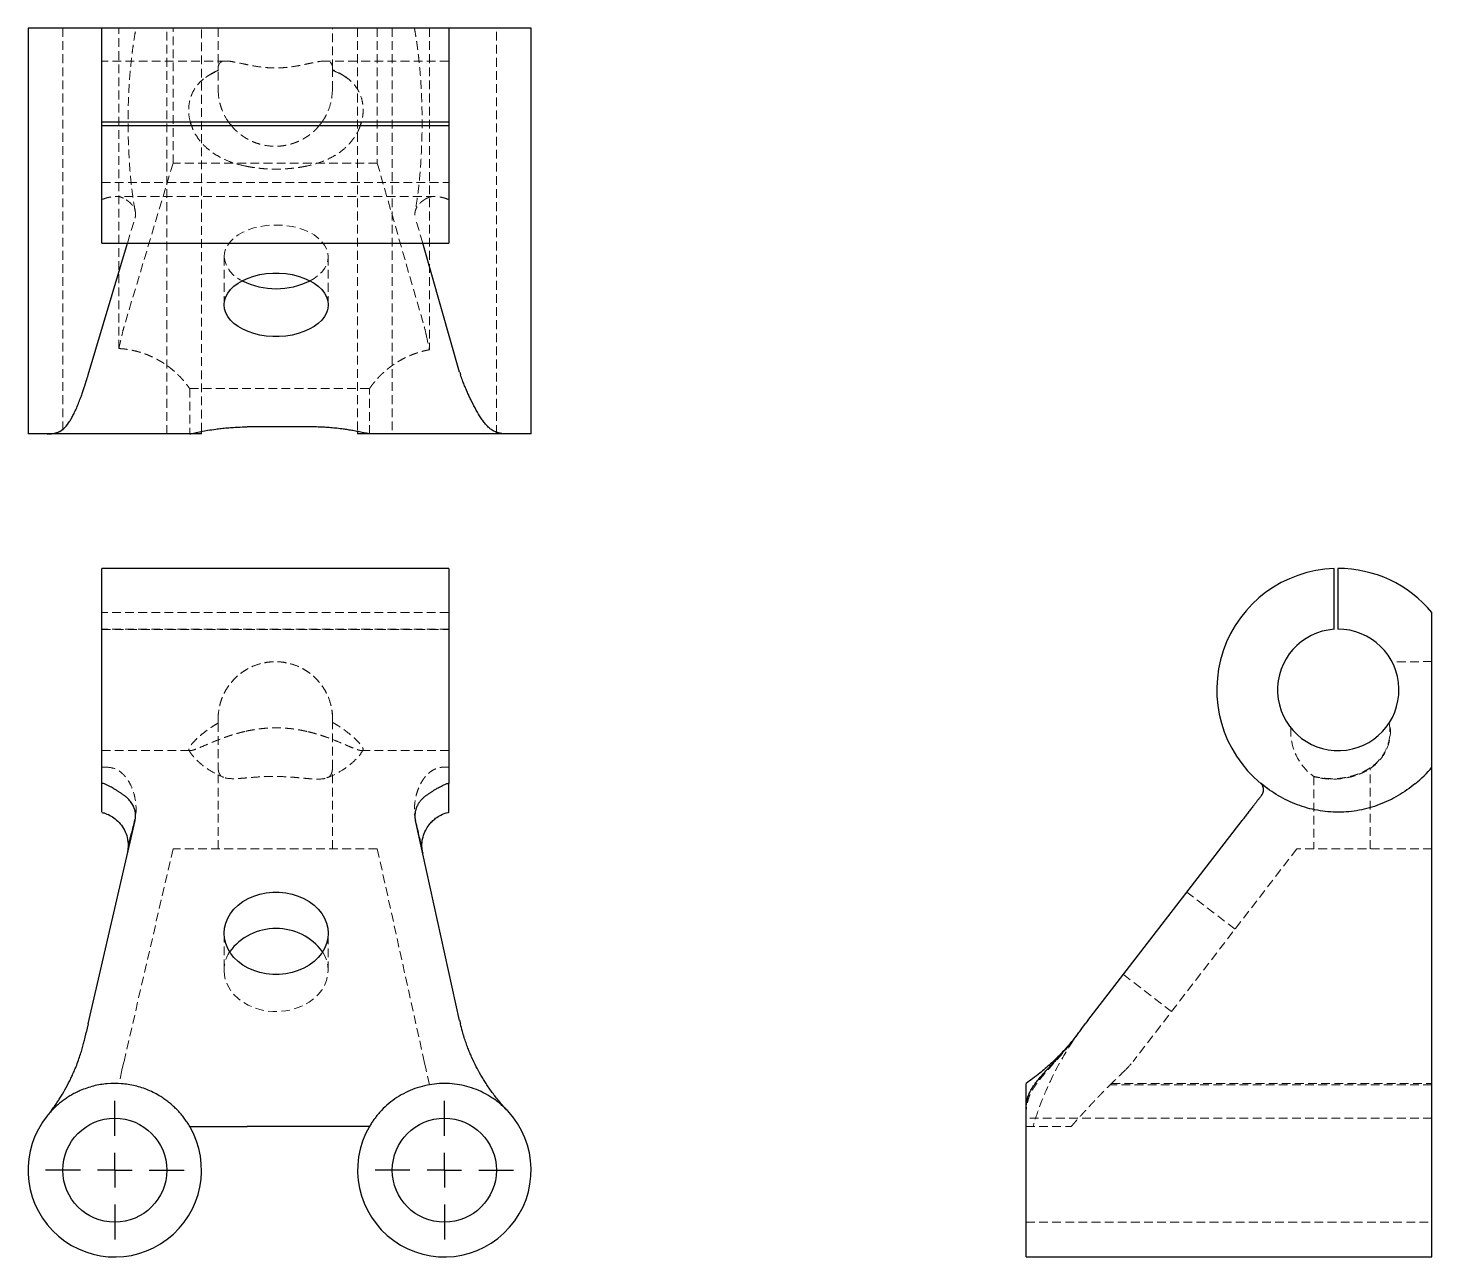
# Model space of a CAD drawing. Header units: millimetres. Extents: x 47 to 250, y 7 to 185.
import ezdxf

# ---------------------------------------------------------------- set-up
doc = ezdxf.new("R2010")
doc.units = ezdxf.units.MM
doc.linetypes.add('HIDDEN', pattern=[1.905, 1.27, -0.635])
doc.layers.add('10', color=7, linetype='Continuous')

# ---------------------------------------------------------------- blocks, each defined once
blk = doc.blocks.new('SW_CENTERMARKSYMBOL_0')
at = {"layer": '10', "color": 0}
for p, q in [((0, 5), (0, 10.06)), ((0, 0), (0, 2.5)), ((-5, 0), (-10.06, 0)), ((0, 0), (-2.5, 0)), ((0, 0), (0, -2.5)), ((0, 0), (2.5, 0)), ((5, 0), (10.06, 0)), ((0, -5), (0, -10.06))]:
    blk.add_line(p, q, dxfattribs=at)
blk = doc.blocks.new('SW_CENTERMARKSYMBOL_1')
at = {"layer": '10', "color": 0}
for p, q in [((0, 5), (0, 10.06)), ((0, 0), (0, 2.5)), ((-5, 0), (-10.06, 0)), ((0, 0), (-2.5, 0)), ((0, 0), (0, -2.5)), ((0, 0), (2.5, 0)), ((5, 0), (10.06, 0)), ((0, -5), (0, -10.06))]:
    blk.add_line(p, q, dxfattribs=at)

msp = doc.modelspace()

# ---------------------------------------------------------------- linework, layer by layer
at = {"color": 7, "linetype": 'Continuous', "lineweight": 25}
for p, q in [((46.58, 185.5), (46.58, 126.54)), ((49.38, 185.5), (46.58, 185.5)), ((54.81, 185.5), (49.38, 185.5)), ((57.29, 185.5), (54.81, 185.5)), ((57.29, 171.83), (57.29, 185.5)), ((107.68, 185.5), (57.29, 185.5)), ((107.68, 185.5), (107.68, 171.83)), ((109.27, 185.5), (107.68, 185.5)), ((116.2, 185.5), (109.27, 185.5)), ((119.65, 185.5), (116.2, 185.5)), ((119.65, 126.54), (119.65, 185.5)), ((107.68, 171.83), (57.29, 171.83)), ((57.29, 171.32), (57.29, 171.83)), ((107.68, 171.32), (57.29, 171.32)), ((57.29, 154.25), (57.29, 171.32)), ((70.34, 171.32), (70.17, 171.83)), ((94.99, 171.83), (94.83, 171.32)), ((107.68, 171.83), (107.68, 171.32)), ((107.68, 171.32), (107.68, 154.25)), ((55.31, 135.15), (61.02, 154.25)), ((57.29, 154.25), (107.68, 154.25)), ((109.27, 135.51), (103.9, 154.25)), ((54.81, 133.55), (55.03, 134.23)), ((49.38, 126.54), (46.58, 126.54)), ((71.78, 126.54), (70.06, 126.54)), ((71.78, 126.54), (71.78, 126.89)), ((87.8, 127.56), (78.43, 127.56)), ((94.45, 126.89), (94.45, 126.54)), ((96.18, 126.54), (94.45, 126.54)), ((119.65, 126.54), (116.2, 126.54)), ((107.68, 107), (57.29, 107)), ((107.68, 107), (57.29, 107)), ((57.29, 106.99), (57.29, 107)), ((57.29, 107), (57.29, 107)), ((57.29, 75.76), (57.29, 106.99)), ((107.68, 106.99), (57.29, 106.99)), ((107.68, 107), (107.68, 106.99)), ((107.68, 107), (107.68, 107)), ((236.32, 98.16), (236.32, 106.99)), ((236.83, 107), (236.83, 98.18)), ((250.5, 78.14), (250.5, 100.59)), ((55.31, 40.84), (62.12, 70.38)), ((109.27, 41.32), (102.84, 70.4)), ((200.51, 41.32), (222.94, 70.4)), ((250.5, 41.32), (250.5, 70.14)), ((103.79, 66.26), (103.79, 66.25)), ((55.31, 40.84), (55.03, 39.61)), ((200.51, 41.32), (200.15, 40.84)), ((250.5, 28.25), (250.5, 41.32)), ((54.81, 38.68), (55.03, 39.61)), ((191.54, 7), (191.54, 28.25)), ((250.5, 7), (250.5, 28.25)), ((87.8, 25.96), (78.43, 25.96)), ((191.54, 7), (250.5, 7))]:
    msp.add_line(p, q, dxfattribs=at)
at = {"color": 7, "linetype": 'HIDDEN', "lineweight": 18}
for p, q in [((51.62, 185.5), (51.62, 126.54)), ((59.78, 138.94), (59.78, 185.5)), ((66.74, 126.54), (66.74, 185.5)), ((67.64, 165.88), (67.64, 185.5)), ((71.78, 126.89), (71.78, 185.5)), ((74.19, 185.5), (74.19, 179.64)), ((90.82, 179.64), (90.82, 185.5)), ((94.45, 185.5), (94.45, 126.89)), ((97.31, 185.5), (97.31, 165.88)), ((99.49, 185.5), (99.49, 126.54)), ((104.88, 185.5), (104.88, 138.77)), ((114.61, 126.54), (114.61, 185.5)), ((75.35, 180.71), (57.29, 180.71)), ((74.19, 179.28), (74.19, 179.64)), ((107.68, 180.71), (89.63, 180.71)), ((90.82, 179.64), (90.82, 179.34)), ((67.64, 165.88), (60.52, 142.1)), ((97.31, 165.88), (67.64, 165.88)), ((78.16, 165.47), (78.35, 165.42)), ((86.81, 165.42), (87.06, 165.48)), ((97.31, 165.88), (104.13, 142.1)), ((57.29, 163.07), (107.68, 163.07)), ((105.66, 161.04), (59.29, 161.04)), ((61.02, 154.25), (62.12, 157.91)), ((103.9, 154.25), (102.84, 157.94)), ((75.05, 152.28), (75.05, 145.3)), ((90.17, 145.3), (90.17, 152.28)), ((70.06, 133.12), (70.06, 126.54)), ((70.06, 133.12), (96.18, 133.12)), ((96.18, 126.54), (96.18, 133.12)), ((107.68, 100.59), (57.29, 100.59)), ((107.68, 98.18), (57.29, 98.18)), ((107.68, 98.18), (57.29, 98.18)), ((57.29, 98.16), (107.68, 98.16)), ((250.5, 93.47), (244.71, 93.45)), ((74.19, 84.55), (74.19, 85.16)), ((90.82, 85.16), (90.82, 84.64)), ((57.29, 80.55), (70.15, 80.55)), ((95.01, 80.55), (107.68, 80.55)), ((57.29, 78.14), (58, 78.14)), ((74.19, 66.27), (74.19, 78.03)), ((90.79, 66.27), (90.79, 77.92)), ((90.82, 66.27), (90.82, 77.94)), ((107, 78.14), (107.68, 78.14)), ((241.51, 66.27), (241.51, 77.94)), ((233.33, 76.79), (233.33, 66.27)), ((62.13, 70.61), (62.19, 70.85)), ((67.64, 66.27), (60.52, 35.41)), ((61.2, 66.8), (61.23, 67.08)), ((97.31, 66.27), (67.64, 66.27)), ((97.31, 66.27), (104.13, 35.41)), ((103.7, 67.07), (103.74, 66.71)), ((230.88, 66.27), (207.1, 35.41)), ((250.5, 66.27), (230.88, 66.27)), ((221.9, 54.61), (214.91, 59.99)), ((75.05, 54.01), (75.05, 48.62)), ((90.17, 48.62), (90.17, 54.01)), ((205.68, 48.02), (212.67, 42.64)), ((198.55, 38.68), (199.23, 39.61)), ((60.22, 34.12), (60.52, 35.41)), ((104.13, 35.41), (104.41, 34.12)), ((60.22, 34.12), (59.78, 32.18)), ((104.88, 32.01), (104.41, 34.12)), ((250.5, 32.01), (203.77, 32.01)), ((203.94, 32.18), (250.5, 32.18)), ((250.5, 27.16), (191.54, 27.16)), ((191.54, 25.96), (198.12, 25.96)), ((191.54, 12.04), (250.5, 12.04))]:
    msp.add_line(p, q, dxfattribs=at)
at = {"color": 7, "linetype": 'HIDDEN', "lineweight": 18, "flags": 128}
for points in [[(87.55, 148.79), (88.12, 149.12), (88.72, 149.57), (89.23, 150.06), (89.63, 150.58), (89.93, 151.13), (90.11, 151.7), (90.17, 152.28), (90.11, 152.86), (89.93, 153.43), (89.63, 153.98), (89.23, 154.5), (88.72, 154.99), (88.12, 155.44), (87.43, 155.84), (86.66, 156.18), (85.83, 156.46), (84.94, 156.67), (84.02, 156.81), (83.08, 156.89), (82.13, 156.89), (81.19, 156.81), (80.27, 156.67), (79.39, 156.46), (78.56, 156.18), (77.79, 155.84), (77.1, 155.44), (76.49, 154.99), (75.98, 154.5), (75.58, 153.98), (75.29, 153.43), (75.11, 152.86), (75.05, 152.28), (75.05, 152.28)], [(75.05, 48.62), (75.11, 47.87), (75.29, 47.14), (75.58, 46.42), (75.98, 45.74), (76.49, 45.11), (77.1, 44.53), (77.79, 44.01), (78.56, 43.57), (79.39, 43.21), (80.27, 42.93), (81.19, 42.74), (82.13, 42.65), (83.08, 42.65), (84.02, 42.74), (84.94, 42.93), (85.83, 43.21), (86.66, 43.57), (87.43, 44.01), (88.12, 44.53), (88.72, 45.11), (89.23, 45.74), (89.63, 46.42), (89.93, 47.14), (90.11, 47.87), (90.17, 48.62), (90.11, 49.37), (89.93, 50.11), (89.63, 50.83), (89.36, 51.32)]]:
    msp.add_lwpolyline(points, dxfattribs=at)
at = {"color": 7, "linetype": 'Continuous', "lineweight": 25, "flags": 128}
for points in [[(75.05, 145.3), (75.11, 145.88), (75.29, 146.44), (75.58, 147), (75.98, 147.52), (76.49, 148.01), (77.1, 148.46), (77.79, 148.85), (78.56, 149.19), (79.39, 149.47), (80.27, 149.69), (81.19, 149.83), (82.13, 149.9), (83.08, 149.9), (84.02, 149.83), (84.94, 149.69), (85.83, 149.47), (86.66, 149.19), (87.43, 148.85), (88.12, 148.46), (88.72, 148.01), (89.23, 147.52), (89.63, 147), (89.93, 146.44), (90.11, 145.88), (90.17, 145.3), (90.11, 144.72), (89.93, 144.15), (89.63, 143.6), (89.23, 143.07), (88.72, 142.59), (88.12, 142.14), (87.43, 141.74), (86.66, 141.4), (85.83, 141.12), (84.94, 140.91), (84.02, 140.76), (83.08, 140.69), (82.13, 140.69), (81.19, 140.76), (80.27, 140.91), (79.39, 141.12), (78.56, 141.4), (77.79, 141.74), (77.1, 142.14), (76.49, 142.59), (75.98, 143.07), (75.58, 143.6), (75.29, 144.15), (75.11, 144.72), (75.05, 145.3)], [(107.68, 106.99), (107.68, 106.88), (107.68, 106.65), (107.68, 106.3), (107.68, 105.83), (107.68, 105.25), (107.68, 104.55), (107.68, 103.75), (107.68, 102.85), (107.68, 101.86), (107.68, 100.78), (107.68, 99.62), (107.68, 98.39), (107.68, 97.09), (107.68, 95.74), (107.68, 94.35), (107.68, 92.92), (107.68, 91.47), (107.68, 90), (107.68, 88.53), (107.68, 87.06), (107.68, 85.61), (107.68, 84.19), (107.68, 82.8), (107.68, 81.46), (107.68, 80.17), (107.68, 78.95), (107.68, 77.8), (107.68, 76.73), (107.68, 75.75)], [(75.05, 54.01), (75.11, 54.76), (75.29, 55.5), (75.58, 56.21), (75.98, 56.89), (76.49, 57.53), (77.1, 58.11), (77.79, 58.62), (78.56, 59.06), (79.39, 59.42), (80.27, 59.7), (81.19, 59.89), (82.13, 59.98), (83.08, 59.98), (84.02, 59.89), (84.94, 59.7), (85.83, 59.42), (86.66, 59.06), (87.43, 58.62), (88.12, 58.11), (88.72, 57.53), (89.23, 56.89), (89.63, 56.21), (89.93, 55.5), (90.11, 54.76), (90.17, 54.01), (90.11, 53.26), (89.93, 52.52), (89.63, 51.8), (89.23, 51.12), (88.72, 50.49), (88.12, 49.91), (87.43, 49.4), (86.66, 48.95), (85.83, 48.59), (84.94, 48.31), (84.02, 48.13), (83.08, 48.03), (82.13, 48.03), (81.19, 48.13), (80.27, 48.31), (79.39, 48.59), (78.56, 48.95), (77.79, 49.4), (77.1, 49.91), (76.49, 50.49), (75.98, 51.12), (75.58, 51.8), (75.29, 52.52), (75.11, 53.26), (75.05, 54.01)]]:
    msp.add_lwpolyline(points, dxfattribs=at)
at = {"color": 7, "linetype": 'Continuous', "lineweight": 25}
for centre in [(59.18, 19.6), (107.05, 19.6)]:
    msp.add_circle(centre, 7.56, dxfattribs=at)
at = {"color": 7, "linetype": 'HIDDEN', "lineweight": 18}
for centre, radius, start, end in [((79.39, 152.81), 4.37, 186.9088, 246.7992), ((238.08, 83.33), 8.09, 176.37, 234.0464), ((80.07, 48.59), 5.02, 147.0489, 179.5651), ((198.12, 42.33), 11.34, 313.5945, 322.3738), ((290.19, -54.38), 122.19, 133.5945, 135.0144)]:
    msp.add_arc(centre, radius, start, end, dxfattribs=at)
at = {"color": 7, "linetype": 'Continuous', "lineweight": 25}
for centre, radius, start, end in [((82.61, 158.85), 11.21, 243.8529, 296.1471), ((236.89, 89.36), 17.64, 91.8405, 230.542), ((236.89, 89.36), 17.64, 39.5177, 90.2032), ((236.89, 89.36), 8.82, 93.6829, 90.4064), ((236.89, 89.36), 17.64, 309.458, 320.4823), ((82.61, 46.28), 8.43, 36.7451, 143.2549), ((136.34, 47.3), 27.71, 192.4669, 193.4831), ((59.18, 19.6), 12.6, 141.1051, 30.3175), ((107.05, 19.6), 12.6, 149.6825, 43.4095)]:
    msp.add_arc(centre, radius, start, end, dxfattribs=at)
at = {"color": 7, "linetype": 'HIDDEN', "lineweight": 18}
for centre, major_axis, ratio, start_param, end_param in [((39.82, 225.19), (0, 122.19), 0.230524, 3.928753, 3.951521), ((62.12, 133.12), (0, 11.34), 0.230524, 0.656701, 0.809929), ((102.6, 133.12), (0, 11.34), 0.221089, 5.473257, 5.626484), ((123.98, 225.19), (0, 122.19), 0.221089, 2.331664, 2.356446), ((82.5, 85.16), (0, -8.31), 0.999994, 1.571389, 4.711797)]:
    msp.add_ellipse(centre, major_axis=major_axis, ratio=ratio, start_param=start_param, end_param=end_param, dxfattribs=at)
at = {"color": 7, "linetype": 'Continuous', "lineweight": 25}
for centre, major_axis, ratio, start_param, end_param in [((48.93, 171.06), (0, 45.35), 0.230524, 3.76449, 3.798294), ((136.34, 140.13), (27.71, 0), 0.770832, 3.359181, 3.376917)]:
    msp.add_ellipse(centre, major_axis=major_axis, ratio=ratio, start_param=start_param, end_param=end_param, dxfattribs=at)
at = {"color": 7, "linetype": 'HIDDEN', "lineweight": 18}
for points, knots in [([(62.13, 159.01), (62.06, 159.37), (61.9, 160.25), (61.7, 161.75), (61.48, 163.67), (61.3, 165.84), (61.18, 168.18), (61.11, 170.36), (61.1, 172.35), (61.13, 174.15), (61.2, 175.98), (61.3, 177.86), (61.46, 179.73), (61.62, 181.23), (61.77, 182.44), (61.92, 183.46), (62.08, 184.51), (62.21, 185.17), (62.27, 185.49)], [0, 0, 0, 0, 0.049358, 0.118113, 0.183407, 0.274881, 0.35868, 0.434846, 0.503439, 0.565015, 0.623129, 0.696348, 0.764782, 0.828689, 0.864302, 0.906335, 0.954782, 1, 1, 1, 1]), ([(102.71, 185.49), (102.72, 185.39), (102.79, 185.03), (102.89, 184.42), (103, 183.72), (103.08, 183.14), (103.15, 182.63), (103.22, 182.08), (103.3, 181.41), (103.39, 180.54), (103.51, 179.36), (103.63, 177.81), (103.72, 176.1), (103.79, 174.38), (103.82, 172.72), (103.82, 170.92), (103.78, 168.99), (103.7, 166.95), (103.56, 164.83), (103.36, 162.67), (103.12, 160.68), (102.92, 159.51), (102.84, 159)], [0, 0, 0, 0, 0.014515, 0.052239, 0.082871, 0.10639, 0.125322, 0.144342, 0.170395, 0.203444, 0.243446, 0.303155, 0.37359, 0.426513, 0.484213, 0.546699, 0.613981, 0.686077, 0.763036, 0.844941, 0.93188, 1, 1, 1, 1]), ([(74.19, 179.64), (74.19, 179.91), (74.24, 180.12), (74.38, 180.37), (74.44, 180.44), (74.6, 180.56), (74.68, 180.6), (74.89, 180.67), (75, 180.69), (75.26, 180.71), (75.4, 180.71), (75.71, 180.69), (75.87, 180.68), (76.22, 180.63), (76.4, 180.59), (76.98, 180.48), (77.4, 180.39), (78.08, 180.25), (78.32, 180.2), (78.8, 180.1), (79.04, 180.05), (79.8, 179.92), (80.32, 179.84), (81.13, 179.76), (81.41, 179.74), (81.96, 179.71), (82.5, 179.7), (83.05, 179.71), (83.6, 179.74), (83.88, 179.76), (84.69, 179.84), (85.21, 179.92), (85.97, 180.05), (86.22, 180.1), (86.7, 180.2), (86.93, 180.25), (87.38, 180.34), (87.6, 180.39), (88.02, 180.48), (88.22, 180.52), (88.81, 180.63), (89.15, 180.68), (89.6, 180.71), (89.74, 180.71), (90, 180.69), (90.12, 180.67), (90.42, 180.57), (90.57, 180.46), (90.72, 180.21), (90.76, 180.11), (90.81, 179.9), (90.82, 179.78), (90.82, 179.64)], [0, 0, 0, 0, 0.0625, 0.0625, 0.09375, 0.09375, 0.125, 0.125, 0.15625, 0.15625, 0.1875, 0.1875, 0.21875, 0.21875, 0.25, 0.25, 0.3125, 0.3125, 0.34375, 0.34375, 0.375, 0.375, 0.4375, 0.4375, 0.46875, 0.46875, 0.5, 0.53125, 0.53125, 0.5625, 0.5625, 0.625, 0.625, 0.65625, 0.65625, 0.6875, 0.6875, 0.71875, 0.71875, 0.75, 0.75, 0.8125, 0.8125, 0.84375, 0.84375, 0.875, 0.875, 0.9375, 0.9375, 0.96875, 0.96875, 1, 1, 1, 1]), ([(70.17, 171.83), (70.15, 171.9), (69.99, 172.36), (69.9, 173.26), (69.93, 174.47), (70.22, 175.61), (70.7, 176.61), (71.35, 177.49), (72.16, 178.21), (73.11, 178.82), (73.82, 179.12), (74.19, 179.28)], [0, 0, 0, 0, 0.021137, 0.140952, 0.260061, 0.378067, 0.499711, 0.618414, 0.742028, 0.868682, 1, 1, 1, 1]), ([(74.19, 179.37), (73.82, 179.19), (73.18, 178.9), (72.61, 178.48), (72.38, 178.31)], [0, 0, 0, 0, 0.586328, 1, 1, 1, 1]), ([(74.19, 179.16), (74.19, 179.02), (74.19, 178.71), (74.19, 177.82), (74.19, 176.95), (74.19, 176.51)], [0, 0, 0, 0, 0.280937, 0.64032, 1, 1, 1, 1]), ([(92.79, 178.31), (92.56, 178.48), (91.94, 178.93), (91.25, 179.24), (90.82, 179.44)], [0, 0, 0, 0, 0.383296, 1, 1, 1, 1]), ([(90.82, 179.34), (91.19, 179.19), (91.93, 178.9), (92.9, 178.3), (93.73, 177.58), (94.41, 176.71), (94.92, 175.71), (95.22, 174.56), (95.28, 173.54), (95.2, 172.71), (95.12, 172.2), (95.02, 171.91), (94.99, 171.83)], [0, 0, 0, 0, 0.130363, 0.256066, 0.379159, 0.496631, 0.618015, 0.73531, 0.854155, 0.913672, 0.973803, 1, 1, 1, 1]), ([(90.82, 176.51), (90.82, 176.9), (90.82, 177.68), (90.82, 178.54), (90.82, 179.09), (90.82, 179.19), (90.82, 179.22)], [0, 0, 0, 0, 0.302652, 0.604819, 0.907555, 1, 1, 1, 1]), ([(74.19, 176.51), (74.22, 176.04), (74.25, 175.42), (74.44, 174.59), (74.58, 174.08), (74.88, 173.27), (75.26, 172.5), (75.64, 171.95), (75.72, 171.83)], [0, 0, 0, 0, 0.304674, 0.40842, 0.513766, 0.621053, 0.913844, 1, 1, 1, 1]), ([(89.25, 171.83), (89.33, 171.94), (89.52, 172.2), (89.77, 172.63), (90, 173.09), (90.35, 173.89), (90.7, 175.08), (90.76, 176.04), (90.79, 176.51)], [0, 0, 0, 0, 0.081864, 0.183595, 0.281452, 0.375621, 0.693168, 1, 1, 1, 1]), ([(78.11, 165.46), (77.6, 165.58), (76.59, 165.82), (75.19, 166.36), (73.92, 167.02), (72.8, 167.81), (71.84, 168.72), (71.07, 169.74), (70.56, 170.62), (70.39, 171.18), (70.34, 171.32)], [0, 0, 0, 0, 0.152015, 0.302393, 0.444088, 0.581478, 0.711675, 0.835694, 0.955781, 1, 1, 1, 1]), ([(76.11, 171.32), (76.12, 171.31), (76.25, 171.14), (76.46, 170.92), (76.71, 170.66), (76.9, 170.49), (77.1, 170.31), (77.32, 170.13), (77.55, 169.95), (77.77, 169.8), (78.01, 169.64), (78.3, 169.46), (78.72, 169.23), (79.25, 168.98), (79.81, 168.76), (80.34, 168.61), (81.21, 168.4), (82.11, 168.31), (83.03, 168.34), (83.58, 168.39), (84.03, 168.47), (84.4, 168.55), (84.69, 168.63), (85.01, 168.72), (85.35, 168.84), (85.78, 169), (86.24, 169.22), (86.67, 169.45), (87.04, 169.69), (87.47, 169.98), (87.94, 170.36), (88.44, 170.82), (88.72, 171.15), (88.86, 171.32)], [0, 0, 0, 0, 0.003283, 0.044675, 0.061231, 0.078722, 0.097149, 0.116513, 0.136816, 0.158059, 0.171542, 0.194988, 0.228397, 0.271766, 0.315289, 0.353273, 0.38572, 0.499148, 0.536793, 0.574727, 0.61296, 0.631814, 0.65263, 0.675409, 0.700151, 0.726856, 0.770752, 0.804345, 0.82763, 0.861751, 0.910637, 0.953867, 1, 1, 1, 1]), ([(94.83, 171.32), (94.78, 171.19), (94.62, 170.64), (94.11, 169.76), (93.34, 168.73), (92.38, 167.82), (91.27, 167.02), (89.98, 166.36), (88.58, 165.82), (87.57, 165.58), (87.06, 165.46)], [0, 0, 0, 0, 0.040835, 0.162923, 0.286694, 0.416193, 0.554398, 0.696884, 0.847589, 1, 1, 1, 1]), ([(87.06, 165.46), (86.94, 165.43), (86.7, 165.38), (86.34, 165.32), (85.97, 165.26), (85.61, 165.2), (85.24, 165.16), (84.87, 165.12), (84.5, 165.09), (84.13, 165.06), (83.76, 165.04), (83.38, 165.02), (83.01, 165.01), (82.5, 165.01), (81.86, 165.02), (81.1, 165.05), (80.34, 165.11), (79.59, 165.2), (78.84, 165.31), (78.35, 165.41), (78.11, 165.46)], [0, 0, 0, 0, 0.041494, 0.082855, 0.124111, 0.165286, 0.206406, 0.247496, 0.288584, 0.329694, 0.370853, 0.412086, 0.453419, 0.494878, 0.579379, 0.663461, 0.747344, 0.831248, 0.915394, 1, 1, 1, 1]), ([(60.46, 160.78), (60.42, 160.8), (60.33, 160.84), (60.2, 160.89), (60.06, 160.94), (59.91, 160.98), (59.76, 161), (59.6, 161.02), (59.43, 161.04), (59.25, 161.04), (59.05, 161.03), (58.81, 161), (58.52, 160.95), (58.17, 160.88), (57.76, 160.76), (57.47, 160.65), (57.31, 160.59)], [0, 0, 0, 0, 0.044184, 0.0899319, 0.1373471, 0.1865189, 0.237524, 0.2904271, 0.3452828, 0.4021366, 0.4610264, 0.5338702, 0.6242138, 0.7320317, 0.8572864, 1, 1, 1, 1]), ([(62.12, 157.91), (62.12, 157.93), (62.13, 157.96), (62.15, 158.04), (62.18, 158.16), (62.2, 158.32), (62.2, 158.51), (62.18, 158.77), (62.1, 159.1), (61.95, 159.44), (61.76, 159.72), (61.56, 159.96), (61.34, 160.18), (61.08, 160.39), (60.79, 160.6), (60.57, 160.72), (60.46, 160.78)], [0, 0, 0, 0, 0.011063, 0.035596, 0.073598, 0.125066, 0.187964, 0.249907, 0.376227, 0.50001, 0.581531, 0.663793, 0.746785, 0.830487, 0.914888, 1, 1, 1, 1]), ([(104.51, 160.78), (104.45, 160.75), (104.34, 160.69), (104.19, 160.59), (104.04, 160.5), (103.9, 160.39), (103.76, 160.29), (103.64, 160.18), (103.52, 160.07), (103.41, 159.96), (103.31, 159.85), (103.22, 159.73), (103.14, 159.61), (103.01, 159.41), (102.87, 159.11), (102.79, 158.79), (102.77, 158.53), (102.77, 158.33), (102.79, 158.15), (102.82, 158.02), (102.84, 157.96), (102.84, 157.94)], [0, 0, 0, 0, 0.042656, 0.085127, 0.127419, 0.169534, 0.211471, 0.25323, 0.294807, 0.336201, 0.37741, 0.41843, 0.459261, 0.499904, 0.623652, 0.749905, 0.811925, 0.874929, 0.93882, 0.980512, 1, 1, 1, 1]), ([(104.51, 160.78), (104.55, 160.8), (104.63, 160.84), (104.76, 160.89), (104.9, 160.94), (105.04, 160.98), (105.2, 161.01), (105.36, 161.03), (105.53, 161.04), (105.7, 161.04), (105.91, 161.03), (106.15, 161.01), (106.45, 160.96), (106.81, 160.88), (107.22, 160.76), (107.51, 160.65), (107.66, 160.59)], [0, 0, 0, 0, 0.043094, 0.088008, 0.134769, 0.183402, 0.233927, 0.286364, 0.34073, 0.397039, 0.455306, 0.532327, 0.625296, 0.734226, 0.859127, 1, 1, 1, 1]), ([(59.78, 138.94), (59.88, 138.94), (60.08, 138.92), (60.38, 138.9), (60.68, 138.87), (60.99, 138.82), (61.29, 138.78), (61.6, 138.72), (61.9, 138.65), (62.21, 138.58), (62.51, 138.5), (62.82, 138.42), (63.12, 138.32), (63.42, 138.22), (63.73, 138.11), (64.03, 137.99), (64.32, 137.86), (64.62, 137.73), (64.91, 137.59), (65.21, 137.44), (65.5, 137.28), (65.78, 137.12), (66.11, 136.92), (66.49, 136.68), (66.91, 136.38), (67.32, 136.06), (67.74, 135.71), (68.15, 135.34), (68.56, 134.95), (68.96, 134.52), (69.34, 134.08), (69.72, 133.61), (69.94, 133.28), (70.06, 133.12)], [0, 0, 0, 0, 0.0215434, 0.0432449, 0.0651179, 0.0871752, 0.1094294, 0.1318928, 0.1545772, 0.1774943, 0.2006552, 0.2240709, 0.2477518, 0.2717081, 0.2959496, 0.3204858, 0.3453259, 0.3704787, 0.3959526, 0.4217559, 0.4478963, 0.4743815, 0.5012187, 0.5419242, 0.5846258, 0.629343, 0.6760928, 0.7248902, 0.7757482, 0.8286785, 0.8836913, 0.9407957, 1, 1, 1, 1]), ([(96.18, 133.12), (96.24, 133.21), (96.36, 133.39), (96.56, 133.65), (96.76, 133.91), (96.96, 134.16), (97.17, 134.4), (97.38, 134.64), (97.59, 134.87), (97.81, 135.08), (98.03, 135.3), (98.25, 135.5), (98.47, 135.7), (98.69, 135.88), (98.91, 136.06), (99.14, 136.24), (99.36, 136.4), (99.67, 136.62), (100.08, 136.89), (100.59, 137.2), (101.11, 137.49), (101.64, 137.75), (102.18, 137.98), (102.72, 138.19), (103.26, 138.37), (103.8, 138.53), (104.34, 138.67), (104.7, 138.73), (104.88, 138.77)], [0, 0, 0, 0, 0.036689, 0.07262, 0.107796, 0.142216, 0.175884, 0.208799, 0.240965, 0.272383, 0.303055, 0.332982, 0.362168, 0.390614, 0.418324, 0.445299, 0.471544, 0.497061, 0.553455, 0.608358, 0.661815, 0.713871, 0.76458, 0.813996, 0.862179, 0.909193, 0.955109, 1, 1, 1, 1]), ([(74.19, 85.16), (74.19, 85.65), (74.24, 86.16), (74.38, 86.94), (74.44, 87.2), (74.6, 87.73), (74.68, 87.98), (74.89, 88.49), (75, 88.74), (75.26, 89.23), (75.4, 89.48), (75.71, 89.94), (75.87, 90.16), (76.22, 90.59), (76.4, 90.8), (76.98, 91.38), (77.4, 91.73), (78.08, 92.19), (78.32, 92.33), (78.8, 92.59), (79.04, 92.71), (79.8, 93.02), (80.32, 93.18), (81.13, 93.34), (81.41, 93.39), (81.96, 93.44), (82.5, 93.47), (83.05, 93.44), (83.6, 93.39), (83.88, 93.34), (84.69, 93.18), (85.21, 93.02), (85.97, 92.7), (86.22, 92.58), (86.7, 92.32), (86.93, 92.18), (87.38, 91.88), (87.6, 91.72), (88.02, 91.37), (88.22, 91.18), (88.81, 90.59), (89.15, 90.17), (89.6, 89.48), (89.74, 89.24), (90, 88.75), (90.12, 88.5), (90.42, 87.73), (90.57, 87.22), (90.72, 86.43), (90.76, 86.17), (90.81, 85.66), (90.82, 85.41), (90.82, 85.16)], [0, 0, 0, 0, 0.0625, 0.0625, 0.09375, 0.09375, 0.125, 0.125, 0.15625, 0.15625, 0.1875, 0.1875, 0.21875, 0.21875, 0.25, 0.25, 0.3125, 0.3125, 0.34375, 0.34375, 0.375, 0.375, 0.4375, 0.4375, 0.46875, 0.46875, 0.5, 0.53125, 0.53125, 0.5625, 0.5625, 0.625, 0.625, 0.65625, 0.65625, 0.6875, 0.6875, 0.71875, 0.71875, 0.75, 0.75, 0.8125, 0.8125, 0.84375, 0.84375, 0.875, 0.875, 0.9375, 0.9375, 0.96875, 0.96875, 1, 1, 1, 1]), ([(78.11, 83.33), (77.98, 83.3), (77.72, 83.24), (77.34, 83.15), (76.97, 83.04), (76.6, 82.94), (76.24, 82.83), (75.88, 82.71), (75.52, 82.59), (74.86, 82.36), (73.92, 82), (72.8, 81.53), (71.84, 81.11), (71.06, 80.79), (70.47, 80.58), (70.18, 80.54), (69.99, 80.56), (69.88, 80.65), (69.96, 80.94), (70.25, 81.38), (70.74, 81.93), (71.39, 82.56), (72.05, 83.1), (72.65, 83.55), (73.13, 83.89), (73.64, 84.22), (74.01, 84.44), (74.19, 84.55)], [0, 0, 0, 0, 0.018856, 0.03762, 0.056307, 0.074929, 0.093501, 0.112036, 0.130549, 0.149054, 0.218863, 0.286551, 0.350695, 0.411795, 0.470958, 0.527709, 0.535822, 0.592537, 0.649068, 0.704942, 0.762814, 0.818912, 0.877638, 0.907443, 0.93771, 0.968533, 1, 1, 1, 1]), ([(74.19, 84.55), (74.19, 83.93), (74.19, 83.3), (74.19, 82.06), (74.19, 81.44), (74.19, 80.29), (74.19, 79.75), (74.19, 78.79), (74.19, 78.37), (74.19, 78.03)], [0, 0, 0, 0, 0.25, 0.25, 0.5, 0.5, 0.75, 0.75, 1, 1, 1, 1]), ([(87.06, 83.33), (86.94, 83.36), (86.7, 83.41), (86.34, 83.49), (85.97, 83.55), (85.61, 83.61), (85.24, 83.67), (84.87, 83.72), (84.5, 83.76), (84.13, 83.79), (83.76, 83.81), (83.38, 83.83), (83.01, 83.85), (82.5, 83.85), (81.86, 83.84), (81.1, 83.8), (80.34, 83.72), (79.59, 83.62), (78.84, 83.49), (78.35, 83.39), (78.11, 83.33)], [0, 0, 0, 0, 0.041494, 0.082855, 0.124111, 0.165286, 0.206406, 0.247496, 0.288584, 0.329694, 0.370853, 0.412086, 0.453419, 0.494878, 0.579379, 0.663461, 0.747344, 0.831248, 0.915394, 1, 1, 1, 1]), ([(90.82, 84.64), (90.91, 84.58), (91.11, 84.47), (91.39, 84.3), (91.66, 84.14), (91.92, 83.96), (92.17, 83.79), (92.42, 83.62), (92.66, 83.45), (93.11, 83.1), (93.73, 82.6), (94.41, 81.96), (94.91, 81.4), (95.21, 80.95), (95.29, 80.65), (95.18, 80.56), (94.99, 80.54), (94.72, 80.58), (94.12, 80.78), (93.34, 81.11), (92.38, 81.52), (91.26, 81.99), (90.25, 82.38), (89.44, 82.66), (88.86, 82.85), (88.28, 83.02), (87.68, 83.19), (87.27, 83.28), (87.06, 83.33)], [0, 0, 0, 0, 0.016139, 0.032101, 0.047898, 0.063541, 0.079042, 0.094414, 0.109669, 0.124819, 0.184782, 0.242007, 0.299805, 0.355581, 0.412182, 0.468965, 0.474389, 0.531582, 0.591197, 0.651633, 0.714866, 0.78235, 0.851925, 0.881331, 0.910785, 0.940343, 0.970063, 1, 1, 1, 1]), ([(90.82, 77.94), (90.82, 78.29), (90.82, 78.72), (90.82, 79.7), (90.82, 80.25), (90.82, 81.44), (90.82, 82.07), (90.82, 83.36), (90.82, 84.01), (90.82, 84.64)], [0, 0, 0, 0, 0.25, 0.25, 0.5, 0.5, 0.75, 0.75, 1, 1, 1, 1]), ([(241.51, 77.94), (242.05, 78.29), (242.54, 78.72), (243.37, 79.7), (243.72, 80.25), (244.22, 81.44), (244.38, 82.07), (244.5, 83.36), (244.47, 84.01), (244.34, 84.64)], [0, 0, 0, 0, 0.25, 0.25, 0.5, 0.5, 0.75, 0.75, 1, 1, 1, 1]), ([(244.28, 84.55), (244.4, 83.93), (244.43, 83.3), (244.3, 82.06), (244.14, 81.44), (243.65, 80.29), (243.32, 79.75), (242.51, 78.79), (242.03, 78.37), (241.51, 78.03)], [0, 0, 0, 0, 0.25, 0.25, 0.5, 0.5, 0.75, 0.75, 1, 1, 1, 1]), ([(69.95, 80.64), (70, 80.54), (70.24, 80.08), (70.89, 79.33), (71.89, 78.4), (73.2, 77.52), (74.26, 76.93), (74.94, 76.69), (75.01, 76.67)], [0, 0, 0, 0, 0.0491088, 0.2394345, 0.4475981, 0.6730682, 0.9630004, 1, 1, 1, 1]), ([(89.99, 76.61), (90.12, 76.65), (90.85, 76.91), (91.97, 77.52), (93.28, 78.4), (94.28, 79.33), (94.93, 80.08), (95.16, 80.54), (95.21, 80.64)], [0, 0, 0, 0, 0.0625832, 0.3448709, 0.5643962, 0.7670713, 0.9523789, 1, 1, 1, 1]), ([(58, 78.14), (58.39, 78.1), (59.18, 78.02), (60.03, 77.46), (60.59, 76.92), (61.1, 76.29), (61.61, 75.36), (62.04, 74.13), (62.26, 72.8), (62.3, 71.5), (62.15, 70.66), (62.08, 70.27)], [0, 0, 0, 0, 0.116539, 0.237526, 0.294218, 0.353016, 0.479884, 0.609746, 0.744034, 0.882108, 1, 1, 1, 1]), ([(74.19, 78.03), (74.19, 77.98), (74.19, 77.89), (74.21, 77.75), (74.23, 77.62), (74.25, 77.5), (74.29, 77.38), (74.33, 77.28), (74.38, 77.17), (74.44, 77.08), (74.51, 76.99), (74.59, 76.91), (74.68, 76.84), (74.92, 76.67), (75.45, 76.5), (76.3, 76.45), (77.12, 76.49), (77.7, 76.53), (78.42, 76.59), (79.4, 76.67), (80.82, 76.77), (82.48, 76.8), (83.83, 76.76), (84.9, 76.69), (85.78, 76.62), (86.54, 76.55), (87.26, 76.48), (87.83, 76.43), (88.66, 76.39), (89.51, 76.42), (90.08, 76.6), (90.36, 76.8), (90.5, 76.93), (90.6, 77.09), (90.68, 77.27), (90.74, 77.46), (90.78, 77.68), (90.78, 77.84), (90.79, 77.92)], [0, 0, 0, 0, 0.010118, 0.0202504, 0.0304069, 0.0405972, 0.0508309, 0.0611173, 0.0714658, 0.0818854, 0.0923851, 0.1029735, 0.1136593, 0.1244506, 0.1830491, 0.2488963, 0.2778551, 0.311467, 0.3318516, 0.3742142, 0.4370307, 0.49965, 0.5623833, 0.5904278, 0.6252379, 0.6679928, 0.6880093, 0.7215167, 0.7505266, 0.8163401, 0.8749351, 0.8934439, 0.9116641, 0.9296386, 0.9474124, 0.965032, 0.982545, 1, 1, 1, 1]), ([(102.9, 70.15), (102.9, 70.15), (102.9, 70.17), (102.89, 70.21), (102.87, 70.27), (102.86, 70.36), (102.83, 70.48), (102.81, 70.63), (102.76, 70.97), (102.71, 71.46), (102.7, 72.14), (102.75, 73.02), (102.92, 73.97), (103.19, 74.8), (103.42, 75.38), (103.66, 75.85), (103.93, 76.3), (104.22, 76.69), (104.51, 77.02), (104.87, 77.35), (105.3, 77.67), (105.75, 77.89), (106.12, 78.02), (106.41, 78.09), (106.7, 78.13), (106.9, 78.14), (107, 78.14)], [0, 0, 0, 0, 0.001448, 0.005419, 0.011914, 0.020928, 0.03245, 0.049037, 0.065891, 0.132852, 0.19522, 0.266741, 0.394272, 0.479649, 0.524447, 0.580993, 0.633, 0.680702, 0.724323, 0.764077, 0.825075, 0.882357, 0.911694, 0.940965, 0.970342, 1, 1, 1, 1]), ([(241.51, 78.03), (241.43, 77.98), (241.28, 77.89), (241.05, 77.75), (240.82, 77.62), (240.58, 77.5), (240.34, 77.38), (240.09, 77.28), (239.84, 77.17), (239.59, 77.08), (239.34, 76.99), (239.08, 76.91), (238.82, 76.84), (238.18, 76.67), (237.12, 76.5), (236.05, 76.45), (235.28, 76.49), (234.84, 76.53), (234.38, 76.59), (233.88, 76.67), (233.44, 76.77), (233.27, 76.8), (233.41, 76.76), (233.67, 76.69), (233.98, 76.62), (234.37, 76.55), (234.82, 76.48), (235.26, 76.43), (236.03, 76.39), (237.1, 76.42), (238.22, 76.6), (238.98, 76.8), (239.43, 76.93), (239.86, 77.09), (240.29, 77.27), (240.71, 77.46), (241.12, 77.68), (241.38, 77.84), (241.51, 77.92)], [0, 0, 0, 0, 0.010118, 0.0202504, 0.0304069, 0.0405972, 0.0508309, 0.0611173, 0.0714658, 0.0818854, 0.0923851, 0.1029735, 0.1136593, 0.1244506, 0.1830491, 0.2488963, 0.2778551, 0.311467, 0.3318516, 0.3742142, 0.4370307, 0.49965, 0.5623833, 0.5904278, 0.6252379, 0.6679928, 0.6880093, 0.7215167, 0.7505266, 0.8163401, 0.8749351, 0.8934439, 0.9116641, 0.9296386, 0.9474124, 0.965032, 0.982545, 1, 1, 1, 1]), ([(226.54, 75.08), (226.44, 75.15), (226.24, 75.3), (225.95, 75.53), (225.76, 75.69), (225.66, 75.76)], [0, 0, 0, 0, 0.332939, 0.666232, 1, 1, 1, 1]), ([(61.13, 66.24), (61.15, 66.32), (61.19, 66.47), (61.34, 67.07), (61.55, 67.95), (61.8, 69), (62, 69.88), (62.09, 70.27)], [0, 0, 0, 0, 0.205921, 0.413116, 0.621592, 0.831412, 1, 1, 1, 1]), ([(103.22, 68.73), (103.24, 68.61), (103.35, 68.14), (103.49, 67.51), (103.64, 66.86), (103.75, 66.42), (103.78, 66.31), (103.79, 66.26)], [0, 0, 0, 0, 0.076858, 0.311687, 0.544919, 0.776687, 1, 1, 1, 1]), ([(199.34, 39.76), (199.37, 39.8), (199.54, 40.04), (198.75, 39.01), (196.04, 34.75), (193.87, 30.01), (192.86, 26.96), (192.56, 25.95)], [-5.285365, -5.285365, -5.285365, -5.285365, -5.231112, -4.797902, -4.364693, -3.931483, -3.715983, -3.715983, -3.715983, -3.715983]), ([(191.54, 27.51), (191.54, 27.61), (191.54, 27.82), (191.56, 28.12), (191.58, 28.42), (191.61, 28.71), (191.65, 28.99), (191.71, 29.27), (191.77, 29.53), (191.84, 29.79), (192.02, 30.37), (192.48, 31.33), (193.11, 32.23), (193.66, 32.93), (194.09, 33.44), (194.62, 34.06), (195.26, 34.78), (195.94, 35.54), (196.7, 36.41), (197.38, 37.22), (197.99, 37.97), (198.37, 38.45), (198.55, 38.68)], [0, 0, 0, 0, 0.0271237, 0.0533582, 0.0787201, 0.1032282, 0.1269031, 0.1497678, 0.1718476, 0.1931709, 0.213769, 0.3183916, 0.4373466, 0.4556461, 0.5137173, 0.5821007, 0.6311546, 0.7177555, 0.7990741, 0.8732134, 0.940184, 1, 1, 1, 1]), ([(198.12, 25.96), (198.21, 26.06), (198.39, 26.27), (198.65, 26.57), (198.91, 26.86), (199.16, 27.14), (199.4, 27.41), (199.64, 27.67), (199.87, 27.92), (200.08, 28.16), (200.3, 28.39), (200.5, 28.61), (200.7, 28.82), (200.88, 29.02), (201.06, 29.22), (201.24, 29.4), (201.4, 29.57), (201.62, 29.81), (201.89, 30.09), (202.2, 30.42), (202.49, 30.71), (202.75, 30.98), (202.98, 31.22), (203.19, 31.43), (203.37, 31.61), (203.53, 31.77), (203.67, 31.9), (203.73, 31.97), (203.77, 32.01)], [0, 0, 0, 0, 0.036689, 0.07262, 0.107796, 0.142216, 0.175884, 0.208799, 0.240965, 0.272383, 0.303055, 0.332982, 0.362168, 0.390614, 0.418324, 0.445299, 0.471544, 0.497061, 0.553455, 0.608358, 0.661815, 0.713871, 0.76458, 0.813996, 0.862179, 0.909193, 0.955109, 1, 1, 1, 1])]:
    msp.add_open_spline(points, degree=3, knots=knots, dxfattribs=at)
for points in [[(90.79, 176.51), (90.8, 176.51), (90.81, 176.51), (90.82, 176.51)], [(107.68, 161.54), (107.68, 161.25), (107.68, 160.96), (107.68, 160.68)], [(90.79, 77.92), (90.8, 77.93), (90.81, 77.94), (90.82, 77.94)]]:
    msp.add_open_spline(points, degree=3, dxfattribs=at)
at = {"color": 7, "linetype": 'Continuous', "lineweight": 25}
for points, knots in [([(75.72, 171.83), (75.74, 171.8), (75.86, 171.62), (75.99, 171.46), (76.11, 171.32)], [0, 0, 0, 0, 0.16207, 1, 1, 1, 1]), ([(88.86, 171.32), (88.91, 171.38), (89.05, 171.54), (89.17, 171.71), (89.25, 171.83)], [0, 0, 0, 0, 0.35065, 1, 1, 1, 1]), ([(49.38, 126.54), (49.46, 126.54), (49.62, 126.54), (49.86, 126.56), (50.08, 126.58), (50.3, 126.61), (50.5, 126.65), (50.69, 126.71), (50.86, 126.77), (51.03, 126.84), (51.41, 127.02), (51.98, 127.48), (52.45, 128.11), (52.8, 128.66), (53.04, 129.09), (53.31, 129.62), (53.61, 130.26), (53.9, 130.94), (54.19, 131.7), (54.44, 132.38), (54.64, 132.99), (54.76, 133.37), (54.81, 133.55)], [0, 0, 0, 0, 0.0271237, 0.0533582, 0.0787201, 0.1032282, 0.1269031, 0.1497678, 0.1718476, 0.1931709, 0.213769, 0.3183916, 0.4373466, 0.4556461, 0.5137173, 0.5821007, 0.6311546, 0.7177555, 0.7990741, 0.8732134, 0.940184, 1, 1, 1, 1]), ([(116.2, 126.54), (116.12, 126.54), (115.97, 126.54), (115.73, 126.55), (115.5, 126.57), (115.27, 126.61), (114.93, 126.67), (114.5, 126.81), (114, 127.07), (113.54, 127.43), (113.11, 127.86), (112.71, 128.35), (112.23, 129.05), (111.65, 130.05), (111.13, 131.04), (110.74, 131.86), (110.46, 132.45), (110.19, 133.07), (109.92, 133.71), (109.75, 134.13), (109.67, 134.34)], [0, 0, 0, 0, 0.021747, 0.043678, 0.065823, 0.08827, 0.111176, 0.166526, 0.220169, 0.275611, 0.331302, 0.386081, 0.44463, 0.554838, 0.683342, 0.739088, 0.798683, 0.862077, 0.929206, 1, 1, 1, 1]), ([(70.06, 126.54), (69.99, 126.54), (69.87, 126.54), (69.67, 126.54), (69.47, 126.54), (69.26, 126.54), (69.04, 126.54), (68.82, 126.54), (68.59, 126.54), (68.35, 126.54), (68.1, 126.54), (67.84, 126.54), (67.58, 126.54), (67.31, 126.54), (67.04, 126.54), (66.75, 126.54), (66.46, 126.54), (66.16, 126.54), (65.39, 126.54), (64.08, 126.54), (62.14, 126.54), (60.13, 126.54), (58.09, 126.54), (56.08, 126.54), (54.58, 126.54), (53.55, 126.54), (52.95, 126.54), (52.37, 126.54), (51.82, 126.54), (51.28, 126.54), (50.77, 126.54), (50.28, 126.54), (49.81, 126.54), (49.52, 126.54), (49.38, 126.54)], [0, 0, 0, 0, 0.014952, 0.029814, 0.044598, 0.059317, 0.073981, 0.088603, 0.103195, 0.117768, 0.132337, 0.146911, 0.161505, 0.176129, 0.190797, 0.20552, 0.220309, 0.235177, 0.250136, 0.333769, 0.416322, 0.50001, 0.583643, 0.666196, 0.749884, 0.778049, 0.805931, 0.83361, 0.861168, 0.888686, 0.916246, 0.943932, 0.971823, 1, 1, 1, 1]), ([(70.06, 126.54), (70.3, 126.59), (70.84, 126.71), (71.73, 126.89), (72.75, 127.08), (73.74, 127.23), (74.67, 127.35), (75.53, 127.43), (76.44, 127.5), (77.42, 127.55), (78.09, 127.56), (78.43, 127.56)], [0, 0, 0, 0, 0.088185, 0.19646, 0.320802, 0.457855, 0.552149, 0.653805, 0.762534, 0.878036, 1, 1, 1, 1]), ([(96.18, 126.54), (95.9, 126.6), (95.35, 126.72), (94.55, 126.88), (93.79, 127.02), (93.07, 127.14), (92.29, 127.26), (91.45, 127.36), (90.53, 127.45), (89.62, 127.51), (88.71, 127.55), (88.1, 127.56), (87.8, 127.56)], [0, 0, 0, 0, 0.101655, 0.198189, 0.289621, 0.375976, 0.457282, 0.567547, 0.676872, 0.785336, 0.893018, 1, 1, 1, 1]), ([(116.2, 126.54), (116.12, 126.54), (115.95, 126.54), (115.69, 126.54), (115.42, 126.54), (115.14, 126.54), (114.86, 126.54), (114.57, 126.54), (114.27, 126.54), (113.67, 126.54), (112.72, 126.54), (111.37, 126.54), (109.97, 126.54), (108.53, 126.54), (107.07, 126.54), (105.61, 126.54), (104.17, 126.54), (102.77, 126.54), (101.42, 126.54), (100.15, 126.54), (98.98, 126.54), (98.12, 126.54), (97.53, 126.54), (97.16, 126.54), (96.81, 126.54), (96.48, 126.54), (96.28, 126.54), (96.18, 126.54)], [0, 0, 0, 0, 0.015671, 0.031304, 0.046913, 0.06251, 0.078109, 0.093724, 0.109366, 0.12505, 0.187512, 0.250034, 0.312497, 0.375019, 0.437481, 0.500003, 0.562466, 0.624988, 0.68745, 0.749972, 0.812434, 0.874956, 0.90001, 0.924987, 0.949941, 0.974928, 1, 1, 1, 1]), ([(250.49, 70.15), (250.49, 70.15), (250.49, 70.17), (250.49, 70.21), (250.49, 70.27), (250.5, 70.36), (250.5, 70.48), (250.5, 70.63), (250.5, 70.97), (250.5, 71.46), (250.5, 72.14), (250.5, 73.02), (250.49, 73.97), (250.49, 74.8), (250.5, 75.38), (250.49, 75.85), (250.49, 76.3), (250.5, 76.69), (250.5, 77.02), (250.5, 77.35), (250.5, 77.67), (250.5, 77.89), (250.5, 78.02), (250.5, 78.09), (250.5, 78.13), (250.5, 78.14), (250.5, 78.14)], [0, 0, 0, 0, 0.001448, 0.005419, 0.011914, 0.020928, 0.03245, 0.049037, 0.065891, 0.132852, 0.19522, 0.266741, 0.394272, 0.479649, 0.524447, 0.580993, 0.633, 0.680702, 0.724323, 0.764077, 0.825075, 0.882357, 0.911694, 0.940965, 0.970342, 1, 1, 1, 1]), ([(57.29, 75.08), (57.29, 75.15), (57.29, 75.3), (57.29, 75.53), (57.29, 75.69), (57.29, 75.76)], [0, 0, 0, 0, 0.332939, 0.666232, 1, 1, 1, 1]), ([(60.46, 74.09), (60.42, 74.12), (60.33, 74.18), (60.2, 74.27), (60.06, 74.36), (59.91, 74.46), (59.76, 74.57), (59.6, 74.67), (59.43, 74.78), (59.25, 74.89), (59.05, 75.01), (58.81, 75.15), (58.52, 75.31), (58.17, 75.48), (57.76, 75.67), (57.47, 75.77), (57.31, 75.83)], [0, 0, 0, 0, 0.044184, 0.0899319, 0.1373471, 0.1865189, 0.237524, 0.2904271, 0.3452828, 0.4021366, 0.4610264, 0.5338702, 0.6242138, 0.7320317, 0.8572864, 1, 1, 1, 1]), ([(104.51, 74.09), (104.55, 74.12), (104.63, 74.17), (104.76, 74.26), (104.9, 74.36), (105.04, 74.46), (105.2, 74.56), (105.36, 74.67), (105.53, 74.78), (105.7, 74.89), (105.91, 75.01), (106.15, 75.15), (106.45, 75.31), (106.81, 75.48), (107.22, 75.67), (107.51, 75.77), (107.66, 75.83)], [0, 0, 0, 0, 0.043094, 0.088008, 0.134769, 0.183402, 0.233927, 0.286364, 0.34073, 0.397039, 0.455306, 0.532327, 0.625296, 0.734226, 0.859127, 1, 1, 1, 1]), ([(107.68, 71.61), (107.68, 71.61), (107.68, 71.59), (107.68, 71.82), (107.68, 72.27), (107.68, 72.84), (107.68, 73.73), (107.68, 74.79), (107.68, 75.52), (107.68, 75.75)], [0, 0, 0, 0, 0.041203, 0.271671, 0.390275, 0.508886, 0.70759, 0.909792, 1, 1, 1, 1]), ([(225.78, 74.09), (225.8, 74.12), (225.84, 74.17), (225.89, 74.26), (225.94, 74.36), (225.98, 74.46), (226.01, 74.56), (226.03, 74.67), (226.04, 74.78), (226.04, 74.89), (226.03, 75.01), (226.01, 75.15), (225.96, 75.31), (225.88, 75.48), (225.76, 75.67), (225.65, 75.77), (225.59, 75.83)], [0, 0, 0, 0, 0.043094, 0.088008, 0.134769, 0.183402, 0.233927, 0.286364, 0.34073, 0.397039, 0.455306, 0.532327, 0.625296, 0.734226, 0.859127, 1, 1, 1, 1]), ([(248.09, 75.75), (247.3, 75.1), (246.47, 74.52), (244.73, 73.5), (243.82, 73.06), (242.38, 72.52), (241.9, 72.36), (240.92, 72.08), (240.43, 71.97), (238.94, 71.69), (237.94, 71.6), (236.41, 71.59), (235.9, 71.62), (234.88, 71.71), (234.38, 71.78), (232.89, 72.05), (231.91, 72.32), (230.47, 72.86), (230, 73.06), (229.08, 73.5), (228.63, 73.74), (227.32, 74.51), (226.47, 75.1), (225.68, 75.75)], [0, 0, 0, 0, 0.125, 0.125, 0.25, 0.25, 0.3125, 0.3125, 0.375, 0.375, 0.5, 0.5, 0.5625, 0.5625, 0.625, 0.625, 0.75, 0.75, 0.8125, 0.8125, 0.875, 0.875, 1, 1, 1, 1]), ([(57.29, 71.61), (57.29, 71.61), (57.29, 71.61), (57.29, 71.88), (57.29, 72.46), (57.29, 73.45), (57.29, 74.53), (57.29, 75.08)], [0, 0, 0, 0, 0.123221, 0.298138, 0.475174, 0.734831, 1, 1, 1, 1]), ([(62.12, 70.38), (62.12, 70.39), (62.13, 70.44), (62.15, 70.54), (62.18, 70.7), (62.2, 70.9), (62.2, 71.15), (62.18, 71.49), (62.1, 71.92), (61.95, 72.36), (61.76, 72.72), (61.56, 73.02), (61.34, 73.32), (61.08, 73.59), (60.79, 73.85), (60.57, 74.01), (60.46, 74.09)], [0, 0, 0, 0, 0.011063, 0.035596, 0.073598, 0.125066, 0.187964, 0.249907, 0.376227, 0.50001, 0.581531, 0.663793, 0.746785, 0.830487, 0.914888, 1, 1, 1, 1]), ([(104.51, 74.09), (104.45, 74.05), (104.34, 73.97), (104.19, 73.85), (104.04, 73.72), (103.9, 73.59), (103.76, 73.46), (103.64, 73.32), (103.52, 73.18), (103.41, 73.03), (103.31, 72.88), (103.22, 72.73), (103.14, 72.58), (103.01, 72.32), (102.87, 71.93), (102.79, 71.51), (102.77, 71.17), (102.77, 70.91), (102.79, 70.68), (102.82, 70.51), (102.84, 70.43), (102.84, 70.4)], [0, 0, 0, 0, 0.042656, 0.085127, 0.127419, 0.169534, 0.211471, 0.25323, 0.294807, 0.336201, 0.37741, 0.41843, 0.459261, 0.499904, 0.623652, 0.749905, 0.811925, 0.874929, 0.93882, 0.980512, 1, 1, 1, 1]), ([(225.78, 74.09), (225.75, 74.05), (225.69, 73.97), (225.59, 73.85), (225.5, 73.72), (225.39, 73.59), (225.29, 73.46), (225.18, 73.32), (225.07, 73.18), (224.96, 73.03), (224.85, 72.88), (224.73, 72.73), (224.61, 72.58), (224.41, 72.32), (224.11, 71.93), (223.79, 71.51), (223.53, 71.17), (223.33, 70.91), (223.15, 70.68), (223.02, 70.51), (222.96, 70.43), (222.94, 70.4)], [0, 0, 0, 0, 0.042656, 0.085127, 0.127419, 0.169534, 0.211471, 0.25323, 0.294807, 0.336201, 0.37741, 0.41843, 0.459261, 0.499904, 0.623652, 0.749905, 0.811925, 0.874929, 0.93882, 0.980512, 1, 1, 1, 1]), ([(57.28, 71.57), (57.4, 71.54), (57.8, 71.45), (58.48, 71.15), (59.28, 70.64), (60.02, 69.91), (60.62, 69), (61.06, 67.9), (61.11, 67.11), (61.14, 66.71)], [0, 0, 0, 0, 0.0519266, 0.1821599, 0.3231181, 0.475015, 0.6383828, 0.8132773, 1, 1, 1, 1]), ([(103.79, 66.76), (103.79, 66.96), (103.81, 67.37), (103.97, 68.13), (104.28, 68.94), (104.76, 69.7), (105.26, 70.27), (105.83, 70.77), (106.59, 71.23), (107.25, 71.51), (107.65, 71.58), (107.69, 71.59)], [0, 0, 0, 0, 0.097333, 0.196104, 0.365451, 0.498913, 0.597843, 0.695345, 0.823741, 0.983387, 1, 1, 1, 1]), ([(61.15, 66.89), (61.15, 66.89), (61.16, 66.87), (61.23, 67.08), (61.35, 67.5), (61.52, 68.13), (61.73, 68.97), (61.94, 69.79), (62.08, 70.41), (62.13, 70.61)], [0, 0, 0, 0, 0.0850769, 0.2493309, 0.4147022, 0.5812508, 0.7489993, 0.9179764, 1, 1, 1, 1]), ([(102.93, 70.03), (102.97, 69.83), (103.08, 69.34), (103.17, 68.95), (103.22, 68.73)], [0, 0, 0, 0, 0.416688, 1, 1, 1, 1]), ([(103.14, 69.07), (103.2, 68.81), (103.34, 68.16), (103.52, 67.44), (103.66, 66.89), (103.75, 66.65), (103.8, 66.68), (103.78, 66.94), (103.78, 67.08)], [0, 0, 0, 0, 0.122231, 0.302101, 0.479703, 0.655177, 0.828595, 1, 1, 1, 1]), ([(61.04, 65.73), (61.07, 65.88), (61.13, 66.16), (61.17, 66.6), (61.2, 66.8)], [0, 0, 0, 0, 0.5239, 1, 1, 1, 1]), ([(103.74, 66.71), (103.76, 66.53), (103.8, 66.1), (103.86, 65.81), (103.9, 65.65)], [0, 0, 0, 0, 0.406761, 1, 1, 1, 1]), ([(116.2, 28.25), (116.12, 28.34), (115.97, 28.51), (115.73, 28.76), (115.5, 29.02), (115.27, 29.29), (114.93, 29.7), (114.5, 30.23), (114, 30.89), (113.54, 31.54), (113.11, 32.17), (112.71, 32.8), (112.23, 33.61), (111.65, 34.68), (111.13, 35.76), (110.74, 36.67), (110.46, 37.36), (110.19, 38.1), (109.92, 38.9), (109.75, 39.47), (109.67, 39.76)], [0, 0, 0, 0, 0.021747, 0.043678, 0.065823, 0.08827, 0.111176, 0.166526, 0.220169, 0.275611, 0.331302, 0.386081, 0.44463, 0.554838, 0.683342, 0.739088, 0.798683, 0.862077, 0.929206, 1, 1, 1, 1]), ([(191.54, 28.25), (191.54, 28.34), (191.54, 28.51), (191.55, 28.76), (191.57, 29.02), (191.61, 29.29), (191.67, 29.7), (191.81, 30.23), (192.07, 30.89), (192.43, 31.54), (192.86, 32.17), (193.35, 32.8), (194.05, 33.61), (195.05, 34.68), (196.04, 35.76), (196.86, 36.67), (197.45, 37.36), (198.07, 38.1), (198.71, 38.9), (199.13, 39.47), (199.34, 39.76)], [0, 0, 0, 0, 0.021747, 0.043678, 0.065823, 0.08827, 0.111176, 0.166526, 0.220169, 0.275611, 0.331302, 0.386081, 0.44463, 0.554838, 0.683342, 0.739088, 0.798683, 0.862077, 0.929206, 1, 1, 1, 1]), ([(198.8, 39.03), (198.77, 39), (198.72, 38.94), (198.58, 38.76), (198.42, 38.57), (198.28, 38.4), (198.14, 38.23), (197.89, 37.93), (197.52, 37.49), (196.98, 36.9), (196.18, 36.06), (195.03, 34.94), (193.45, 33.57), (192.21, 32.68), (191.54, 32.19)], [0, 0, 0, 0, 0.0824752, 0.1506478, 0.2008565, 0.2202859, 0.2368465, 0.2688819, 0.317333, 0.384392, 0.4701175, 0.6134916, 0.7901174, 1, 1, 1, 1]), ([(49.38, 27.51), (49.46, 27.61), (49.62, 27.82), (49.86, 28.12), (50.08, 28.42), (50.3, 28.71), (50.5, 28.99), (50.69, 29.27), (50.86, 29.53), (51.03, 29.79), (51.41, 30.37), (51.98, 31.33), (52.45, 32.23), (52.8, 32.93), (53.04, 33.44), (53.31, 34.06), (53.61, 34.78), (53.9, 35.54), (54.19, 36.41), (54.44, 37.22), (54.64, 37.97), (54.76, 38.45), (54.81, 38.68)], [0, 0, 0, 0, 0.0271237, 0.0533582, 0.0787201, 0.1032282, 0.1269031, 0.1497678, 0.1718476, 0.1931709, 0.213769, 0.3183916, 0.4373466, 0.4556461, 0.5137173, 0.5821007, 0.6311546, 0.7177555, 0.7990741, 0.8732134, 0.940184, 1, 1, 1, 1]), ([(70.06, 25.96), (69.99, 26.06), (69.87, 26.27), (69.67, 26.57), (69.47, 26.87), (69.26, 27.16), (69.04, 27.44), (68.82, 27.72), (68.59, 27.99), (68.35, 28.25), (68.1, 28.51), (67.84, 28.75), (67.58, 28.99), (67.31, 29.23), (67.04, 29.45), (66.75, 29.67), (66.46, 29.88), (66.16, 30.09), (65.39, 30.59), (64.08, 31.27), (62.14, 31.9), (60.13, 32.21), (58.09, 32.21), (56.08, 31.87), (54.58, 31.35), (53.55, 30.88), (52.95, 30.56), (52.37, 30.21), (51.82, 29.83), (51.28, 29.43), (50.77, 28.99), (50.28, 28.53), (49.81, 28.03), (49.52, 27.68), (49.38, 27.51)], [0, 0, 0, 0, 0.014952, 0.029814, 0.044598, 0.059317, 0.073981, 0.088603, 0.103195, 0.117768, 0.132337, 0.146911, 0.161505, 0.176129, 0.190797, 0.20552, 0.220309, 0.235177, 0.250136, 0.333769, 0.416322, 0.50001, 0.583643, 0.666196, 0.749884, 0.778049, 0.805931, 0.83361, 0.861168, 0.888686, 0.916246, 0.943932, 0.971823, 1, 1, 1, 1]), ([(116.2, 28.25), (116.12, 28.34), (115.95, 28.52), (115.69, 28.77), (115.42, 29.02), (115.14, 29.26), (114.86, 29.49), (114.57, 29.71), (114.27, 29.92), (113.67, 30.33), (112.72, 30.88), (111.37, 31.46), (109.97, 31.88), (108.53, 32.14), (107.07, 32.22), (105.61, 32.14), (104.17, 31.89), (102.77, 31.47), (101.42, 30.9), (100.15, 30.17), (98.98, 29.3), (98.12, 28.5), (97.53, 27.86), (97.16, 27.41), (96.81, 26.94), (96.48, 26.46), (96.28, 26.12), (96.18, 25.96)], [0, 0, 0, 0, 0.015671, 0.031304, 0.046913, 0.06251, 0.078109, 0.093724, 0.109366, 0.12505, 0.187512, 0.250034, 0.312497, 0.375019, 0.437481, 0.500003, 0.562466, 0.624988, 0.68745, 0.749972, 0.812434, 0.874956, 0.90001, 0.924987, 0.949941, 0.974928, 1, 1, 1, 1]), ([(191.54, 28.25), (191.54, 28.6), (191.54, 29.28), (191.54, 30.15), (191.54, 30.88), (191.54, 31.46), (191.54, 31.88), (191.54, 32.12), (191.54, 32.22), (191.54, 32.19), (191.54, 32.19)], [0, 0, 0, 0, 0.14278, 0.285628, 0.428374, 0.571257, 0.714003, 0.856886, 0.999632, 1, 1, 1, 1]), ([(70.06, 25.96), (70.3, 25.96), (70.84, 25.95), (71.73, 25.95), (72.75, 25.95), (73.74, 25.96), (74.67, 25.96), (75.53, 25.96), (76.44, 25.95), (77.42, 25.95), (78.09, 25.95), (78.43, 25.95)], [0, 0, 0, 0, 0.088185, 0.19646, 0.320802, 0.457855, 0.552149, 0.653805, 0.762534, 0.878036, 1, 1, 1, 1]), ([(96.18, 25.96), (95.9, 25.96), (95.35, 25.96), (94.55, 25.96), (93.79, 25.96), (93.07, 25.96), (92.29, 25.96), (91.45, 25.96), (90.53, 25.96), (89.62, 25.96), (88.71, 25.96), (88.1, 25.96), (87.8, 25.96)], [0, 0, 0, 0, 0.101655, 0.198189, 0.289621, 0.375976, 0.457282, 0.567547, 0.676872, 0.785336, 0.893018, 1, 1, 1, 1])]:
    msp.add_open_spline(points, degree=3, knots=knots, dxfattribs=at)
for points in [[(109.67, 134.34), (109.56, 134.61), (109.47, 134.87), (109.39, 135.15)], [(109.67, 39.76), (109.56, 40.13), (109.47, 40.48), (109.39, 40.84)], [(199.34, 39.76), (199.61, 40.13), (199.87, 40.48), (200.15, 40.84)]]:
    msp.add_open_spline(points, degree=3, dxfattribs=at)

# ---------------------------------------------------------------- block references
at = {"layer": '10'}
for name, p in [('SW_CENTERMARKSYMBOL_0', (59.18, 19.6)), ('SW_CENTERMARKSYMBOL_1', (107.05, 19.6))]:
    msp.add_blockref(name, p, dxfattribs=at)

doc.saveas('drawing.dxf')
